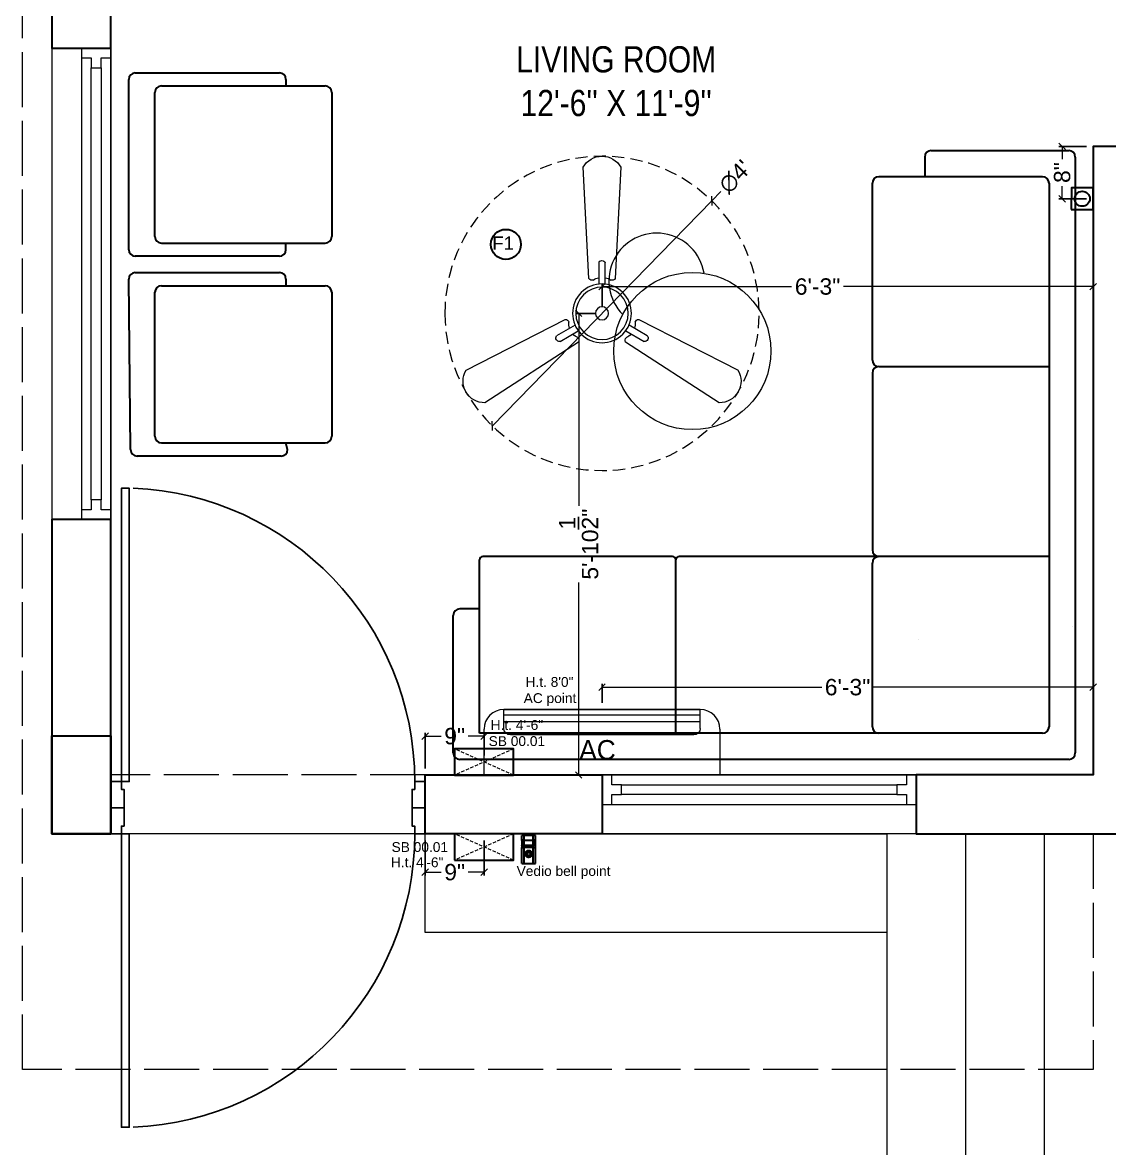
# Model space of a CAD drawing. Header units: millimetres. Extents: x 56222 to 3066687, y -650199 to -121287.
# Drawn here: x 140307.9 to 140473.9, y -177353 to -177181.1 of the extents above; entities that cross this region are included whole.
import ezdxf

# ---------------------------------------------------------------- set-up
doc = ezdxf.new("R2010")
doc.units = ezdxf.units.MM
doc.header["$MEASUREMENT"] = 0
doc.header["$PDMODE"] = 35
for name, pattern in [('ACAD_ISO02W100', [15, 12, -3]), ('DASHED', [0.75, 0.5, -0.25]), ('DASHED2', [0.375, 0.25, -0.125])]:
    doc.linetypes.add(name, pattern=pattern)
doc.layers.get('Defpoints').update_dxf_attribs({"color": 220})
doc.layers.add('AR DOOR', color=40, linetype='Continuous')
doc.layers.add('AR ELE-5', color=134, linetype='Continuous')
for name, color, linetype, lineweight in [('COLUMN', 1, 'Continuous', 30), ('dim05', 1, 'Continuous', 13), ('el', 7, 'Continuous', 20), ('ELEC-wires', 1, 'DASHED2', 13), ('Electrical', 84, 'Continuous', 30), ('FIRST FLOOR ( TEXT )', 7, 'Continuous', 9), ('FUR', 250, 'Continuous', 0), ('FURNI', 25, 'Continuous', 5), ('FURNITURE', 32, 'Continuous', 9), ('GROUND FLOOR', 7, 'Continuous', 9), ('GROUND FLOOR  ( PLINE )', 251, 'Continuous', 30), ('GROUND FLOOR ( DW_RAIL )', 7, 'Continuous', 9), ('Text', 7, 'Continuous', 15), ('wall', 7, 'Continuous', 30), ('XX~SLAB ( BEAM )~ ( DIM )', 7, 'Continuous', 9)]:
    doc.layers.add(name, color=color, linetype=linetype, lineweight=lineweight)
doc.styles.add('Arial', font='arial.ttf')
doc.styles.add('KATHA', font='swissc.ttf')
doc.styles.get("Standard").update_dxf_attribs({"font": 'arial.ttf', "height": 6})
doc.styles.add('TEXT', font='eurr____.ttf')
doc.dimstyles.new('ISO-25', dxfattribs={"dimtxt": 2.5, "dimasz": 1, "dimexe": 0.5, "dimexo": 1, "dimtad": 0, "dimdec": 1, "dimlunit": 4, "dimtxsty": 'Standard', "dimblk": 'OBLIQUE', "dimcen": 2.5, "dimclrd": 1, "dimclre": 1, "dimclrt": 5, "dimadec": 0, "dimazin": 0, "dimtfac": 1, "dimtdec": 1, "dimtmove": 0, "dimatfit": 3, "dimfxl": 1, "dimlwd": -1, "dimarcsym": 0})

# ---------------------------------------------------------------- blocks, each defined once
blk = doc.blocks.new('*U257')
for points in [[(0, 0), (0, 1120), (30, 1120), (30, 0)], [(-40, 0), (0, 0), (0, -30), (10, -30), (10, -100), (-40, -100)], [(1160, 0), (1120, 0), (1120, -30), (1110, -30), (1110, -100), (1160, -100)]]:
    blk.add_lwpolyline(points, close=True)
at = {"layer": 'AR ELE-5', "linetype": 'ByBlock', "ltscale": 15}
blk.add_arc((-1.6, -0.7), 1121.6, 0.0347, 87.627, dxfattribs=at)
blk = doc.blocks.new('_Oblique')
at = {"layer": 'wall', "color": 0, "lineweight": -2}
blk.add_line((-0.5, -0.5), (0.5, 0.5), dxfattribs=at)
blk = doc.blocks.new('*D403')
at = {"layer": 'Defpoints', "color": 0, "lineweight": 0, "transparency": 16777216}
for p in [(140378.35, -177290.06), (140378.35, -177293.99), (140369.35, -177295.98)]:
    blk.add_point(p, dxfattribs=at)
at = {"layer": 'dim05', "color": 1, "linetype": 'Continuous', "lineweight": -2, "transparency": 16777216}
for p, q in [((140369.35, -177294.98), (140369.35, -177289.56)), ((140378.35, -177292.99), (140378.35, -177289.56))]:
    blk.add_line(p, q, dxfattribs=at)
at = {"layer": 'dim05', "color": 1, "linetype": 'Continuous', "transparency": 16777216}
for p, q in [((140369.35, -177290.06), (140371.79, -177290.06)), ((140378.35, -177290.06), (140375.91, -177290.06))]:
    blk.add_line(p, q, dxfattribs=at)
at = {"layer": 'dim05', "color": 1, "transparency": 16777216, "rotation": 180}
blk.add_blockref('_Oblique', (140369.35, -177290.06), dxfattribs=at)
at = {"layer": 'dim05', "color": 1, "transparency": 16777216}
blk.add_blockref('_Oblique', (140378.35, -177290.06), dxfattribs=at)
at = {"layer": 'dim05', "color": 5, "lineweight": 25, "transparency": 16777216, "insert": (140373.85, -177290.06), "char_height": 2.5, "attachment_point": 5, "style": 'Arial'}
blk.add_mtext('9"', dxfattribs=at)
blk = doc.blocks.new('6616')
at = {"color": 242, "linetype": 'DASHED', "true_color": 0xcd2027}
for p, q in [((386784.79, -36915.77), (386775.78, -36911.78)), ((386784.79, -36911.78), (386775.78, -36915.77))]:
    blk.add_line(p, q, dxfattribs=at)
at = {"layer": 'ELEC-wires', "color": 5, "linetype": 'ByBlock', "lineweight": 30, "ltscale": 4}
blk.add_lwpolyline([(386775.78, -36911.78), (386784.79, -36911.78), (386784.79, -36915.77), (386775.78, -36915.77)], close=True, dxfattribs=at)
blk = doc.blocks.new('*D404')
at = {"layer": 'Defpoints', "color": 0, "lineweight": 0, "transparency": 16777216}
for p in [(140369.35, -177304.98), (140378.35, -177304.98), (140378.35, -177310.83)]:
    blk.add_point(p, dxfattribs=at)
at = {"layer": 'dim05', "color": 1, "linetype": 'Continuous', "lineweight": -2, "transparency": 16777216}
for p, q in [((140369.35, -177305.98), (140369.35, -177311.33)), ((140378.35, -177305.98), (140378.35, -177311.33))]:
    blk.add_line(p, q, dxfattribs=at)
at = {"layer": 'dim05', "color": 1, "linetype": 'Continuous', "transparency": 16777216}
for p, q in [((140369.35, -177310.83), (140371.79, -177310.83)), ((140378.35, -177310.83), (140375.91, -177310.83))]:
    blk.add_line(p, q, dxfattribs=at)
at = {"layer": 'dim05', "color": 1, "transparency": 16777216, "rotation": 180}
blk.add_blockref('_Oblique', (140369.35, -177310.83), dxfattribs=at)
at = {"layer": 'dim05', "color": 1, "transparency": 16777216}
blk.add_blockref('_Oblique', (140378.35, -177310.83), dxfattribs=at)
at = {"layer": 'dim05', "color": 5, "lineweight": 25, "transparency": 16777216, "insert": (140373.85, -177310.83), "char_height": 2.5, "attachment_point": 5, "style": 'Arial'}
blk.add_mtext('9"', dxfattribs=at)
blk = doc.blocks.new('*D405')
at = {"layer": 'Defpoints', "color": 0, "lineweight": 0, "transparency": 16777216}
for p in [(140471.35, -177199.98), (140466.63, -177207.98), (140471.35, -177207.98)]:
    blk.add_point(p, dxfattribs=at)
at = {"layer": 'dim05', "color": 1, "linetype": 'Continuous', "lineweight": -2, "transparency": 16777216}
for p, q in [((140470.35, -177199.98), (140466.13, -177199.98)), ((140470.35, -177207.98), (140466.13, -177207.98))]:
    blk.add_line(p, q, dxfattribs=at)
at = {"layer": 'dim05', "color": 1, "linetype": 'Continuous', "transparency": 16777216}
for p, q in [((140466.63, -177199.98), (140466.63, -177201.92)), ((140466.63, -177207.98), (140466.63, -177206.04))]:
    blk.add_line(p, q, dxfattribs=at)
at = {"layer": 'dim05', "color": 1, "transparency": 16777216}
for p, rotation in [((140466.63, -177199.98), 90), ((140466.63, -177207.98), 270)]:
    blk.add_blockref('_Oblique', p, dxfattribs=dict(at, rotation=rotation))
at = {"layer": 'dim05', "color": 5, "lineweight": 25, "transparency": 16777216, "insert": (140466.63, -177203.98), "char_height": 2.5, "attachment_point": 5, "rotation": 90, "style": 'Arial'}
blk.add_mtext('8"', dxfattribs=at)
blk = doc.blocks.new('fan')
at = {"layer": 'Electrical', "lineweight": 15, "ltscale": 20}
for p, q in [((3300835.29, -509900.78), (3300836.47, -509923.43)), ((3300841.81, -509923.43), (3300842.99, -509900.78)), ((3300838.47, -509924.57), (3300838.47, -509920.25)), ((3300839.81, -509920.28), (3300839.81, -509924.57)), ((3300831.66, -509931.77), (3300811.45, -509942.07)), ((3300829.93, -509935.08), (3300833.64, -509932.93)), ((3300844.64, -509932.93), (3300848.38, -509935.09)), ((3300866.83, -509942.07), (3300846.62, -509931.77)), ((3300834.31, -509934.09), (3300830.57, -509936.25)), ((3300847.68, -509936.23), (3300843.97, -509934.09)), ((3300815.3, -509948.74), (3300834.33, -509936.39)), ((3300843.95, -509936.39), (3300862.98, -509948.74))]:
    blk.add_line(p, q, dxfattribs=at)
at = {"layer": 'Electrical', "linetype": 'DASHED', "lineweight": 15, "ltscale": 5}
blk.add_circle((3300839.14, -509930.53), 32, dxfattribs=at)
at = {"layer": 'Electrical', "lineweight": 15, "ltscale": 20}
for centre, major_axis, start_param, end_param in [((3300839.14, -509902.94), (3.12, 3.12), -0.272136, 1.842967), ((3300839.13, -509920.5), (0.501, 0.501), -0.465536, 1.983618), ((3300837.1, -509923.08), (0.51, 0.51), 2.863014, 4.257784), ((3300839.14, -509926.42), (2.27, -2.27), 2.565057, 2.951308), ((3300839.14, -509926.42), (2.27, 2.27), 0.19032, 0.57657), ((3300841.18, -509923.08), (0.51, -0.51), 5.167028, 6.561799), ((3300839.14, -509930.53), (4.24, -4.24), 3.14161, 9.424795), ((3300839.14, -509930.53), (3.77, -3.77), 1.749190548672175e-05, 6.283202799085073), ((3300839.14, -509930.53), (0.943, 0.943), 1.570814, 7.853999), ((3300831.67, -509932.49), (0.51, -0.51), 0.978238, 2.373008), ((3300835.59, -509932.58), (2.27, -2.27), 3.855511, 4.241762), ((3300842.69, -509932.58), (2.27, 2.27), 5.183051, 5.569301), ((3300846.61, -509932.49), (0.51, -0.51), 2.339416, 3.734186), ((3300830.46, -509935.55), (0.501, -0.501), 3.199655, 5.648809), ((3300835.59, -509932.58), (2.27, -2.27), 4.659452, 5.045703), ((3300842.69, -509932.58), (2.27, 2.27), 4.37911, 4.765361), ((3300847.83, -509935.54), (0.501, 0.501), 3.723254, 6.172408), ((3300833.71, -509936.02), (0.51, 0.51), -1.325776, 0.068994), ((3300844.57, -509936.02), (0.51, -0.51), 3.072633, 4.467404), ((3300815.25, -509944.32), (3.12, -3.12), 3.393055, 5.508159), ((3300863.03, -509944.32), (3.12, -3.12), 5.48745, 7.602554)]:
    blk.add_ellipse(centre, major_axis=major_axis, ratio=1, start_param=start_param, end_param=end_param, dxfattribs=at)
blk = doc.blocks.new('*D417')
at = {"layer": 'Defpoints', "color": 0, "lineweight": 0, "transparency": 16777216}
for p in [(140471.35, -177221.4), (140396.35, -177225.48), (140471.35, -177225.48)]:
    blk.add_point(p, dxfattribs=at)
at = {"layer": 'dim05', "color": 1, "linetype": 'Continuous', "lineweight": -2, "transparency": 16777216}
for p, q in [((140396.35, -177224.48), (140396.35, -177220.9)), ((140471.35, -177224.48), (140471.35, -177220.9))]:
    blk.add_line(p, q, dxfattribs=at)
at = {"layer": 'dim05', "color": 1, "linetype": 'Continuous', "transparency": 16777216}
for p, q in [((140396.35, -177221.4), (140425.31, -177221.4)), ((140471.35, -177221.4), (140433.22, -177221.4))]:
    blk.add_line(p, q, dxfattribs=at)
at = {"layer": 'dim05', "color": 1, "transparency": 16777216, "rotation": 180}
blk.add_blockref('_Oblique', (140396.35, -177221.4), dxfattribs=at)
at = {"layer": 'dim05', "color": 1, "transparency": 16777216}
blk.add_blockref('_Oblique', (140471.35, -177221.4), dxfattribs=at)
at = {"layer": 'dim05', "color": 5, "lineweight": 25, "transparency": 16777216, "insert": (140429.27, -177221.4), "char_height": 2.5, "attachment_point": 5, "style": 'Arial'}
blk.add_mtext('6\'-3"', dxfattribs=at)
blk = doc.blocks.new('*D425')
at = {"layer": 'Defpoints', "color": 0, "lineweight": 0, "transparency": 16777216}
for p in [(140396.35, -177225.48), (140392.79, -177295.98), (140396.35, -177295.98)]:
    blk.add_point(p, dxfattribs=at)
at = {"layer": 'dim05', "color": 1, "linetype": 'Continuous', "lineweight": -2, "transparency": 16777216}
for p, q in [((140395.35, -177225.48), (140392.29, -177225.48)), ((140395.35, -177295.98), (140392.29, -177295.98))]:
    blk.add_line(p, q, dxfattribs=at)
at = {"layer": 'dim05', "color": 1, "linetype": 'Continuous', "transparency": 16777216}
for p, q in [((140392.79, -177225.48), (140392.79, -177254.9)), ((140392.79, -177295.98), (140392.79, -177266.56))]:
    blk.add_line(p, q, dxfattribs=at)
at = {"layer": 'dim05', "color": 1, "transparency": 16777216}
for p, rotation in [((140392.79, -177225.48), 90), ((140392.79, -177295.98), 270)]:
    blk.add_blockref('_Oblique', p, dxfattribs=dict(at, rotation=rotation))
at = {"layer": 'dim05', "color": 5, "lineweight": 25, "transparency": 16777216, "insert": (140392.79, -177260.73), "char_height": 2.5, "attachment_point": 5, "rotation": 90, "style": 'Arial'}
blk.add_mtext('5\'-10{\\H1x;\\S1/2;}"', dxfattribs=at)
blk = doc.blocks.new('*D426')
at = {"layer": 'Defpoints', "color": 0, "lineweight": 0, "transparency": 16777216}
for p in [(140413.1, -177208.29), (140379.6, -177242.67)]:
    blk.add_point(p, dxfattribs=at)
at = {"layer": 'dim05', "color": 1, "linetype": 'Continuous', "transparency": 16777216}
for p in [(140379.6, -177242.67), (140414.49, -177206.86)]:
    blk.add_line(p, (140413.1, -177208.29), dxfattribs=at)
at = {"layer": 'dim05', "color": 1, "transparency": 16777216}
for p, rotation in [((140413.1, -177208.29), 225.748614989638), ((140379.6, -177242.67), 45.74861498963804)]:
    blk.add_blockref('_Oblique', p, dxfattribs=dict(at, rotation=rotation))
at = {"layer": 'dim05', "color": 5, "lineweight": 25, "transparency": 16777216, "insert": (140416.68, -177204.61), "char_height": 2.5, "attachment_point": 5, "rotation": 45.7486, "style": 'Arial'}
blk.add_mtext("∅4'", dxfattribs=at)
blk = doc.blocks.new('ac paln')
at = {"layer": 'Electrical', "lineweight": 15}
for p, q in [((389238.69, -37646.36), (389238.69, -37610.34)), ((389238.69, -37610.34), (389245.67, -37610.34)), ((389244.81, -37642.35), (389244.81, -37614.35)), ((389245.81, -37613.35), (389248.68, -37613.35)), ((389246.82, -37643.35), (389246.82, -37613.35)), ((389247.82, -37643.35), (389247.82, -37613.35)), ((389248.68, -37613.35), (389248.68, -37643.35)), ((389248.68, -37643.35), (389248.68, -37613.35)), ((389245.81, -37643.35), (389248.68, -37643.35)), ((389248.68, -37643.35), (389248.68, -37643.35)), ((389245.67, -37646.36), (389238.69, -37646.36))]:
    blk.add_line(p, q, dxfattribs=at)
for centre, start, end in [((389245.67, -37613.35), 0, 90), ((389245.67, -37643.35), 270, 0)]:
    blk.add_arc(centre, 3.01, start, end, dxfattribs=at)
at = {"layer": 'Electrical', "lineweight": 15, "extrusion": (0, 0, -1)}
for centre, start_param, end_param in [((389245.81, -37614.35), -0.785398, 0.785398), ((389245.81, -37642.35), 3.926991, 5.497787)]:
    blk.add_ellipse(centre, major_axis=(-0.71, 0.71), ratio=1, start_param=start_param, end_param=end_param, dxfattribs=at)
at = {"layer": 'Text', "style": 'TEXT'}
blk.add_text('AC', height=3, rotation=270, dxfattribs=at).set_placement((389241.02, -37624.87))
blk = doc.blocks.new('*D504')
at = {"layer": 'Defpoints', "color": 0, "lineweight": 0, "transparency": 16777216}
for p in [(140471.35, -177282.58), (140396.35, -177285.98), (140471.35, -177285.98)]:
    blk.add_point(p, dxfattribs=at)
at = {"layer": 'dim05', "color": 1, "linetype": 'Continuous', "lineweight": -2, "transparency": 16777216}
for p, q in [((140396.35, -177284.98), (140396.35, -177282.08)), ((140471.35, -177284.98), (140471.35, -177282.08))]:
    blk.add_line(p, q, dxfattribs=at)
at = {"layer": 'dim05', "color": 1, "linetype": 'Continuous', "transparency": 16777216}
for p, q in [((140396.35, -177282.58), (140429.9, -177282.58)), ((140471.35, -177282.58), (140437.8, -177282.58))]:
    blk.add_line(p, q, dxfattribs=at)
at = {"layer": 'dim05', "color": 1, "transparency": 16777216, "rotation": 180}
blk.add_blockref('_Oblique', (140396.35, -177282.58), dxfattribs=at)
at = {"layer": 'dim05', "color": 1, "transparency": 16777216}
blk.add_blockref('_Oblique', (140471.35, -177282.58), dxfattribs=at)
at = {"layer": 'dim05', "color": 5, "lineweight": 25, "transparency": 16777216, "insert": (140433.85, -177282.58), "char_height": 2.5, "attachment_point": 5, "style": 'Arial'}
blk.add_mtext('6\'-3"', dxfattribs=at)

msp = doc.modelspace()

# ---------------------------------------------------------------- linework, layer by layer
at = {"layer": 'COLUMN'}
msp.add_lwpolyline([(140312.3502, -177289.9795), (140321.3502, -177289.9795), (140321.3502, -177304.9795), (140312.3502, -177304.9795)], close=True, dxfattribs=at)
at = {"layer": 'FUR'}
for p, q in [((140468.2189, -177273.2909), (140468.2189, -177273.2909)), ((140444.6295, -177275.2908), (140444.6295, -177275.2908))]:
    msp.add_line(p, q, dxfattribs=at)
at = {"layer": 'FURNI', "color": 5, "lineweight": 30}
for p, q in [((140384.1134, -177305.2305), (140384.1173, -177305.221)), ((140384.1134, -177305.956), (140384.1134, -177305.2305)), ((140384.1134, -177305.9627), (140384.1134, -177305.956)), ((140384.4493, -177305.956), (140384.1134, -177305.956)), ((140384.1134, -177305.9627), (140384.1134, -177306.6953)), ((140384.1134, -177305.9627), (140384.4493, -177305.9627)), ((140384.1173, -177305.221), (140384.1268, -177305.2171)), ((140386.1823, -177305.2171), (140384.1268, -177305.2171)), ((140384.4493, -177305.956), (140384.4493, -177305.2305)), ((140384.4493, -177305.9627), (140384.4493, -177305.956)), ((140384.4493, -177306.6953), (140384.4493, -177305.9627)), ((140384.4829, -177305.956), (140385.8263, -177305.956)), ((140384.4829, -177306.7288), (140384.4829, -177305.956)), ((140385.8263, -177305.956), (140385.8263, -177306.7288)), ((140385.8599, -177305.956), (140385.8599, -177305.2305)), ((140385.8599, -177305.9627), (140385.8599, -177305.956)), ((140386.1958, -177305.956), (140385.8599, -177305.956)), ((140385.8599, -177306.6953), (140385.8599, -177305.9627)), ((140385.8599, -177305.9627), (140386.1958, -177305.9627)), ((140386.1918, -177305.221), (140386.1823, -177305.2171)), ((140386.1958, -177305.2305), (140386.1918, -177305.221)), ((140386.1958, -177305.956), (140386.1958, -177305.2305)), ((140386.1958, -177305.9627), (140386.1958, -177305.956)), ((140386.1958, -177306.6953), (140386.1958, -177305.9627)), ((140384.1134, -177306.6953), (140384.1134, -177306.702)), ((140384.4493, -177306.6953), (140384.1134, -177306.6953)), ((140384.1134, -177306.7221), (140384.1134, -177306.702)), ((140384.4493, -177306.702), (140384.1134, -177306.702)), ((140384.1134, -177306.7288), (140384.1134, -177306.7221)), ((140384.4493, -177306.7221), (140384.1134, -177306.7221)), ((140384.1134, -177306.7288), (140384.1134, -177307.0507)), ((140384.1134, -177306.7288), (140384.4493, -177306.7288)), ((140384.1134, -177307.0507), (140384.1134, -177307.0642)), ((140384.1134, -177307.0507), (140384.4493, -177307.0507)), ((140384.1134, -177309.5027), (140384.1134, -177307.0642)), ((140384.4493, -177307.0642), (140384.1134, -177307.0642)), ((140384.4493, -177306.702), (140384.4493, -177306.6953)), ((140384.4493, -177306.7221), (140384.4493, -177306.702)), ((140384.4493, -177306.7288), (140384.4493, -177306.7221)), ((140384.4493, -177307.0507), (140384.4493, -177306.7288)), ((140385.8599, -177307.0507), (140384.4493, -177307.0507)), ((140384.4493, -177307.0642), (140384.4493, -177307.0507)), ((140385.8599, -177307.0642), (140384.4493, -177307.0642)), ((140384.4493, -177309.5027), (140384.4493, -177307.0642)), ((140385.8263, -177306.7288), (140384.4829, -177306.7288)), ((140385.8599, -177306.702), (140385.8599, -177306.6953)), ((140386.1958, -177306.6953), (140385.8599, -177306.6953)), ((140385.8599, -177306.7221), (140385.8599, -177306.702)), ((140386.1958, -177306.702), (140385.8599, -177306.702)), ((140385.8599, -177306.7288), (140385.8599, -177306.7221)), ((140386.1958, -177306.7221), (140385.8599, -177306.7221)), ((140385.8599, -177307.0507), (140385.8599, -177306.7288)), ((140386.1958, -177306.7288), (140385.8599, -177306.7288)), ((140385.8599, -177307.0642), (140385.8599, -177307.0507)), ((140385.8599, -177307.0507), (140386.1958, -177307.0507)), ((140385.8599, -177309.5027), (140385.8599, -177307.0642)), ((140385.8599, -177307.0642), (140386.1958, -177307.0642)), ((140386.1958, -177306.702), (140386.1958, -177306.6953)), ((140386.1958, -177306.7221), (140386.1958, -177306.702)), ((140386.1958, -177306.7288), (140386.1958, -177306.7221)), ((140386.1958, -177307.0507), (140386.1958, -177306.7288)), ((140386.1958, -177307.0642), (140386.1958, -177307.0507)), ((140386.1958, -177309.5027), (140386.1958, -177307.0642)), ((140384.1134, -177309.5027), (140384.1173, -177309.5122)), ((140384.1173, -177309.5122), (140384.1268, -177309.5161)), ((140384.1268, -177309.5161), (140386.1823, -177309.5161)), ((140386.1823, -177309.5161), (140386.1918, -177309.5122)), ((140386.1918, -177309.5122), (140386.1958, -177309.5027))]:
    msp.add_line(p, q, dxfattribs=at)
for points in [[(140385.6717, -177308.1687), (140385.6522, -177308.214), (140385.6336, -177308.2531), (140385.6158, -177308.2867), (140385.5988, -177308.3154), (140385.5824, -177308.3401), (140385.5665, -177308.3613), (140385.5511, -177308.3799), (140385.5361, -177308.3964), (140385.5213, -177308.4116), (140385.5067, -177308.4257), (140385.4922, -177308.4386), (140385.4778, -177308.4506), (140385.4633, -177308.4616), (140385.4488, -177308.4719), (140385.4341, -177308.4815), (140385.4192, -177308.4905), (140385.404, -177308.499), (140385.3886, -177308.507), (140385.3729, -177308.5145), (140385.357, -177308.5214), (140385.3408, -177308.5279), (140385.3245, -177308.5338), (140385.3079, -177308.5391), (140385.2912, -177308.544), (140385.2744, -177308.5482), (140385.2574, -177308.5519), (140385.2403, -177308.5551), (140385.2231, -177308.5577), (140385.2058, -177308.5597), (140385.1885, -177308.5612), (140385.1712, -177308.5621), (140385.1538, -177308.5625), (140385.1364, -177308.5622), (140385.119, -177308.5614), (140385.1017, -177308.5601), (140385.0844, -177308.5581), (140385.0672, -177308.5556), (140385.0501, -177308.5526), (140385.0331, -177308.5489), (140385.0162, -177308.5448), (140384.9995, -177308.54), (140384.9829, -177308.5348), (140384.9665, -177308.529), (140384.9503, -177308.5226), (140384.9344, -177308.5157), (140384.9186, -177308.5084), (140384.9031, -177308.5005), (140384.8879, -177308.4921), (140384.873, -177308.4832), (140384.8583, -177308.4738), (140384.844, -177308.4639), (140384.83, -177308.4536), (140384.8164, -177308.4429), (140384.8031, -177308.4317), (140384.7902, -177308.42), (140384.7776, -177308.408), (140384.7655, -177308.3955), (140384.7538, -177308.3827), (140384.7425, -177308.3694), (140384.7317, -177308.3558), (140384.7213, -177308.3419), (140384.7113, -177308.3276), (140384.7019, -177308.3131), (140384.6929, -177308.2982), (140384.6844, -177308.283), (140384.6764, -177308.2674), (140384.6688, -177308.2513), (140384.6618, -177308.2345), (140384.6551, -177308.217), (140384.649, -177308.1986), (140384.6432, -177308.1791), (140384.6379, -177308.1586), (140384.633, -177308.1368), (140384.6288, -177308.113), (140384.6255, -177308.0867), (140384.6234, -177308.0572), (140384.6229, -177308.0238), (140384.624, -177307.9858), (140384.6272, -177307.9427), (140384.6327, -177307.8936)], [(140384.6327, -177307.8936), (140384.6522, -177307.8483), (140384.6708, -177307.8092), (140384.6886, -177307.7757), (140384.7056, -177307.7469), (140384.722, -177307.7223), (140384.7379, -177307.701), (140384.7533, -177307.6825), (140384.7683, -177307.6659), (140384.7831, -177307.6507), (140384.7977, -177307.6367), (140384.8122, -177307.6238), (140384.8266, -177307.6118), (140384.8411, -177307.6007), (140384.8556, -177307.5905), (140384.8703, -177307.5809), (140384.8852, -177307.5719), (140384.9004, -177307.5634), (140384.9158, -177307.5554), (140384.9315, -177307.5479), (140384.9474, -177307.5409), (140384.9636, -177307.5345), (140384.9799, -177307.5286), (140384.9965, -177307.5232), (140385.0132, -177307.5184), (140385.03, -177307.5141), (140385.047, -177307.5104), (140385.0641, -177307.5073), (140385.0813, -177307.5047), (140385.0986, -177307.5026), (140385.1159, -177307.5011), (140385.1332, -177307.5002), (140385.1506, -177307.4999), (140385.168, -177307.5001), (140385.1854, -177307.5009), (140385.2027, -177307.5023), (140385.22, -177307.5042), (140385.2372, -177307.5067), (140385.2543, -177307.5098), (140385.2713, -177307.5134), (140385.2882, -177307.5176), (140385.3049, -177307.5223), (140385.3215, -177307.5276), (140385.3379, -177307.5334), (140385.3541, -177307.5397), (140385.37, -177307.5466), (140385.3858, -177307.554), (140385.4013, -177307.5619), (140385.4165, -177307.5703), (140385.4314, -177307.5792), (140385.4461, -177307.5886), (140385.4604, -177307.5984), (140385.4744, -177307.6087), (140385.488, -177307.6195), (140385.5013, -177307.6307), (140385.5142, -177307.6423), (140385.5268, -177307.6544), (140385.5389, -177307.6669), (140385.5506, -177307.6797), (140385.5619, -177307.6929), (140385.5727, -177307.7065), (140385.5831, -177307.7204), (140385.5931, -177307.7347), (140385.6025, -177307.7493), (140385.6115, -177307.7642), (140385.62, -177307.7794), (140385.628, -177307.795), (140385.6356, -177307.8111), (140385.6426, -177307.8279), (140385.6493, -177307.8454), (140385.6554, -177307.8638), (140385.6612, -177307.8832), (140385.6665, -177307.9037), (140385.6714, -177307.9256), (140385.6756, -177307.9493), (140385.6789, -177307.9757), (140385.681, -177308.0052), (140385.6815, -177308.0386), (140385.6804, -177308.0766), (140385.6772, -177308.1197), (140385.6717, -177308.1687)], [(140385.5153, -177308.2394), (140385.4915, -177308.2696), (140385.4697, -177308.2952), (140385.4495, -177308.3169), (140385.4309, -177308.3351), (140385.4136, -177308.3503), (140385.3974, -177308.3631), (140385.3821, -177308.374), (140385.3674, -177308.3834), (140385.3532, -177308.3919), (140385.3394, -177308.3995), (140385.3259, -177308.4063), (140385.3126, -177308.4124), (140385.2995, -177308.4178), (140385.2865, -177308.4226), (140385.2735, -177308.4268), (140385.2605, -177308.4306), (140385.2474, -177308.4339), (140385.2341, -177308.4368), (140385.2208, -177308.4393), (140385.2074, -177308.4413), (140385.194, -177308.4429), (140385.1805, -177308.4441), (140385.167, -177308.4448), (140385.1534, -177308.445), (140385.1399, -177308.4449), (140385.1264, -177308.4442), (140385.1129, -177308.4432), (140385.0994, -177308.4417), (140385.086, -177308.4397), (140385.0727, -177308.4373), (140385.0594, -177308.4345), (140385.0463, -177308.4313), (140385.0332, -177308.4276), (140385.0203, -177308.4235), (140385.0076, -177308.4189), (140384.995, -177308.414), (140384.9825, -177308.4086), (140384.9703, -177308.4029), (140384.9582, -177308.3967), (140384.9463, -177308.3902), (140384.9347, -177308.3833), (140384.9233, -177308.376), (140384.9121, -177308.3683), (140384.9012, -177308.3603), (140384.8906, -177308.3519), (140384.8802, -177308.3431), (140384.8702, -177308.3341), (140384.8604, -177308.3247), (140384.851, -177308.315), (140384.8419, -177308.305), (140384.8331, -177308.2947), (140384.8246, -177308.2841), (140384.8165, -177308.2732), (140384.8088, -177308.2621), (140384.8014, -177308.2508), (140384.7944, -177308.2392), (140384.7878, -177308.2273), (140384.7816, -177308.2153), (140384.7757, -177308.2031), (140384.7703, -177308.1907), (140384.7653, -177308.1781), (140384.7607, -177308.1654), (140384.7565, -177308.1525), (140384.7528, -177308.1395), (140384.7494, -177308.1263), (140384.7466, -177308.113), (140384.7441, -177308.0993), (140384.7422, -177308.0853), (140384.7407, -177308.0708), (140384.7398, -177308.0557), (140384.7394, -177308.0399), (140384.7395, -177308.0234), (140384.7402, -177308.0059), (140384.7419, -177307.9872), (140384.7447, -177307.9668), (140384.7491, -177307.9441), (140384.7554, -177307.9189), (140384.7639, -177307.8906), (140384.775, -177307.8587), (140384.7891, -177307.8229)], [(140384.7891, -177307.8229), (140384.8129, -177307.7928), (140384.8347, -177307.7671), (140384.8549, -177307.7455), (140384.8735, -177307.7273), (140384.8908, -177307.712), (140384.907, -177307.6992), (140384.9223, -177307.6884), (140384.937, -177307.6789), (140384.9512, -177307.6705), (140384.965, -177307.6629), (140384.9785, -177307.6561), (140384.9918, -177307.65), (140385.0049, -177307.6446), (140385.0179, -177307.6398), (140385.0309, -177307.6355), (140385.0439, -177307.6317), (140385.057, -177307.6284), (140385.0703, -177307.6255), (140385.0836, -177307.6231), (140385.097, -177307.621), (140385.1104, -177307.6194), (140385.1239, -177307.6183), (140385.1374, -177307.6176), (140385.151, -177307.6173), (140385.1645, -177307.6175), (140385.178, -177307.6181), (140385.1915, -177307.6192), (140385.205, -177307.6207), (140385.2184, -177307.6227), (140385.2317, -177307.625), (140385.245, -177307.6279), (140385.2581, -177307.6311), (140385.2712, -177307.6348), (140385.2841, -177307.6389), (140385.2968, -177307.6434), (140385.3094, -177307.6484), (140385.3219, -177307.6537), (140385.3341, -177307.6595), (140385.3462, -177307.6656), (140385.3581, -177307.6722), (140385.3697, -177307.6791), (140385.3811, -177307.6864), (140385.3923, -177307.6941), (140385.4032, -177307.7021), (140385.4138, -177307.7105), (140385.4242, -177307.7192), (140385.4342, -177307.7283), (140385.444, -177307.7377), (140385.4534, -177307.7474), (140385.4625, -177307.7574), (140385.4713, -177307.7677), (140385.4798, -177307.7783), (140385.4879, -177307.7891), (140385.4956, -177307.8002), (140385.503, -177307.8116), (140385.51, -177307.8232), (140385.5166, -177307.835), (140385.5228, -177307.847), (140385.5287, -177307.8593), (140385.5341, -177307.8717), (140385.5391, -177307.8843), (140385.5437, -177307.897), (140385.5479, -177307.9099), (140385.5516, -177307.9229), (140385.555, -177307.936), (140385.5578, -177307.9494), (140385.5603, -177307.963), (140385.5622, -177307.9771), (140385.5637, -177307.9916), (140385.5646, -177308.0067), (140385.565, -177308.0225), (140385.5649, -177308.039), (140385.5642, -177308.0564), (140385.5625, -177308.0751), (140385.5597, -177308.0956), (140385.5553, -177308.1182), (140385.549, -177308.1435), (140385.5405, -177308.1718), (140385.5294, -177308.2036), (140385.5153, -177308.2394)], [(140384.979, -177308.2054), (140384.9655, -177308.1874), (140384.9543, -177308.1711), (140384.945, -177308.1564), (140384.9375, -177308.143), (140384.9315, -177308.1309), (140384.9267, -177308.1198), (140384.9229, -177308.1094), (140384.9198, -177308.0997), (140384.9172, -177308.0903), (140384.915, -177308.0813), (140384.9132, -177308.0724), (140384.9118, -177308.0636), (140384.9108, -177308.0547), (140384.9102, -177308.0456), (140384.9099, -177308.0363), (140384.91, -177308.0266), (140384.9104, -177308.0164), (140384.9113, -177308.0054), (140384.913, -177307.9934), (140384.9156, -177307.9801), (140384.9193, -177307.9653), (140384.9243, -177307.9486), (140384.9308, -177307.93), (140384.939, -177307.909)], [(140384.939, -177307.909), (140384.953, -177307.8913), (140384.9659, -177307.8762), (140384.9777, -177307.8635), (140384.9886, -177307.8528), (140384.9988, -177307.8438), (140385.0083, -177307.8363), (140385.0173, -177307.83), (140385.0259, -177307.8244), (140385.0342, -177307.8195), (140385.0423, -177307.815), (140385.0503, -177307.811), (140385.058, -177307.8074), (140385.0657, -177307.8043), (140385.0734, -177307.8014), (140385.081, -177307.7989), (140385.0886, -177307.7967), (140385.0963, -177307.7948), (140385.1041, -177307.7931), (140385.1119, -177307.7916), (140385.1198, -177307.7904), (140385.1277, -177307.7895), (140385.1356, -177307.7888), (140385.1435, -177307.7884), (140385.1515, -177307.7883), (140385.1594, -177307.7884), (140385.1674, -177307.7888), (140385.1756, -177307.7895), (140385.1838, -177307.7905), (140385.1923, -177307.7919), (140385.201, -177307.7937), (140385.21, -177307.7958), (140385.2193, -177307.7984), (140385.2291, -177307.8014), (140385.2395, -177307.8052), (140385.2506, -177307.8099), (140385.2628, -177307.8159), (140385.2761, -177307.8233), (140385.2909, -177307.8324), (140385.3073, -177307.8435), (140385.3254, -177307.8569)], [(140385.3254, -177307.8569), (140385.3389, -177307.875), (140385.3501, -177307.8913), (140385.3594, -177307.906), (140385.3669, -177307.9193), (140385.3729, -177307.9315), (140385.3777, -177307.9426), (140385.3815, -177307.9529), (140385.3846, -177307.9627), (140385.3872, -177307.972), (140385.3894, -177307.981), (140385.3912, -177307.9897), (140385.3927, -177307.9981), (140385.3938, -177308.0064), (140385.3945, -177308.0145), (140385.395, -177308.0225), (140385.3951, -177308.0305), (140385.395, -177308.0384), (140385.3946, -177308.0464), (140385.394, -177308.0543), (140385.3931, -177308.0622), (140385.392, -177308.07), (140385.3906, -177308.0779), (140385.3889, -177308.0856), (140385.387, -177308.0934), (140385.3849, -177308.101), (140385.3825, -177308.1086), (140385.3798, -177308.1161), (140385.3769, -177308.1235), (140385.3738, -177308.1308), (140385.3704, -177308.138), (140385.3668, -177308.1451), (140385.3629, -177308.152), (140385.3589, -177308.1588), (140385.3546, -177308.1655), (140385.3501, -177308.1721), (140385.3454, -177308.1785), (140385.3404, -177308.1847), (140385.3353, -177308.1908), (140385.33, -177308.1967), (140385.3245, -177308.2024), (140385.3188, -177308.208), (140385.3129, -177308.2133), (140385.3069, -177308.2185), (140385.3006, -177308.2235), (140385.2943, -177308.2282), (140385.2878, -177308.2328), (140385.2811, -177308.2371), (140385.2743, -177308.2412), (140385.2673, -177308.2451), (140385.2603, -177308.2487), (140385.2531, -177308.2521), (140385.2458, -177308.2553), (140385.2384, -177308.2583), (140385.231, -177308.261), (140385.2234, -177308.2634), (140385.2158, -177308.2656), (140385.2081, -177308.2676), (140385.2003, -177308.2693), (140385.1925, -177308.2707), (140385.1846, -177308.2719), (140385.1767, -177308.2729), (140385.1688, -177308.2735), (140385.1609, -177308.2739), (140385.1529, -177308.2741), (140385.145, -177308.274), (140385.137, -177308.2736), (140385.1288, -177308.2729), (140385.1206, -177308.2719), (140385.1121, -177308.2705), (140385.1034, -177308.2687), (140385.0944, -177308.2666), (140385.0851, -177308.264), (140385.0753, -177308.2609), (140385.0649, -177308.2572), (140385.0538, -177308.2524), (140385.0416, -177308.2465), (140385.0283, -177308.2391), (140385.0135, -177308.2299), (140384.9971, -177308.2188), (140384.979, -177308.2054)]]:
    msp.add_lwpolyline(points, dxfattribs=at)
msp.add_lwpolyline([(140384.9259, -177307.8062), (140384.9333, -177307.7989), (140384.9411, -177307.7919), (140384.949, -177307.7851), (140384.9572, -177307.7786), (140384.9655, -177307.7723), (140384.9741, -177307.7663), (140384.9829, -177307.7607), (140384.9918, -177307.7553), (140385.0009, -177307.7502), (140385.0102, -177307.7454), (140385.0196, -177307.7409), (140385.0292, -177307.7367), (140385.0389, -177307.7328), (140385.0487, -177307.7293), (140385.0587, -177307.7261), (140385.0687, -177307.7232), (140385.0788, -177307.7206), (140385.089, -177307.7184), (140385.0993, -177307.7165), (140385.1096, -177307.7149), (140385.12, -177307.7137), (140385.1304, -177307.7128), (140385.1408, -177307.7122), (140385.1513, -177307.712), (140385.1617, -177307.7122), (140385.1721, -177307.7127), (140385.1825, -177307.7135), (140385.1929, -177307.7146), (140385.2033, -177307.7161), (140385.2135, -177307.718), (140385.2238, -177307.7202), (140385.2339, -177307.7227), (140385.2439, -177307.7255), (140385.2539, -177307.7287), (140385.2637, -177307.7322), (140385.2735, -177307.736), (140385.2831, -177307.7401), (140385.2925, -177307.7445), (140385.3018, -177307.7493), (140385.311, -177307.7543), (140385.3199, -177307.7597), (140385.3287, -177307.7653), (140385.3373, -177307.7712), (140385.3457, -177307.7774), (140385.3539, -177307.7839), (140385.3619, -177307.7906), (140385.3697, -177307.7976), (140385.3772, -177307.8048), (140385.3845, -177307.8123), (140385.3915, -177307.82), (140385.3983, -177307.828), (140385.4048, -177307.8362), (140385.4111, -177307.8445), (140385.417, -177307.8531), (140385.4227, -177307.8619), (140385.4281, -177307.8708), (140385.4332, -177307.8799), (140385.438, -177307.8892), (140385.4425, -177307.8986), (140385.4467, -177307.9082), (140385.4506, -177307.9179), (140385.4541, -177307.9277), (140385.4573, -177307.9376), (140385.4602, -177307.9477), (140385.4628, -177307.9578), (140385.465, -177307.968), (140385.4669, -177307.9783), (140385.4685, -177307.9886), (140385.4697, -177307.999), (140385.4706, -177308.0094), (140385.4711, -177308.0198), (140385.4713, -177308.0302), (140385.4712, -177308.0407), (140385.4707, -177308.0511), (140385.4699, -177308.0615), (140385.4687, -177308.0719), (140385.4672, -177308.0822), (140385.4654, -177308.0925), (140385.4632, -177308.1027), (140385.4607, -177308.1129), (140385.4579, -177308.1229), (140385.4547, -177308.1329), (140385.4512, -177308.1427), (140385.4474, -177308.1524), (140385.4433, -177308.162), (140385.4388, -177308.1715), (140385.4341, -177308.1808), (140385.4291, -177308.1899), (140385.4237, -177308.1989), (140385.4181, -177308.2077), (140385.4122, -177308.2163), (140385.406, -177308.2247), (140385.3995, -177308.2329), (140385.3928, -177308.2409), (140385.3858, -177308.2487), (140385.3785, -177308.2562), (140385.3711, -177308.2635), (140385.3633, -177308.2705), (140385.3554, -177308.2773), (140385.3472, -177308.2838), (140385.3389, -177308.29), (140385.3303, -177308.296), (140385.3215, -177308.3017), (140385.3126, -177308.3071), (140385.3035, -177308.3122), (140385.2942, -177308.317), (140385.2848, -177308.3215), (140385.2752, -177308.3257), (140385.2655, -177308.3295), (140385.2557, -177308.3331), (140385.2457, -177308.3363), (140385.2357, -177308.3392), (140385.2256, -177308.3418), (140385.2154, -177308.344), (140385.2051, -177308.3459), (140385.1948, -177308.3475), (140385.1844, -177308.3487), (140385.174, -177308.3496), (140385.1636, -177308.3501), (140385.1531, -177308.3503), (140385.1427, -177308.3502), (140385.1323, -177308.3497), (140385.1219, -177308.3489), (140385.1115, -177308.3477), (140385.1011, -177308.3462), (140385.0909, -177308.3444), (140385.0806, -177308.3422), (140385.0705, -177308.3397), (140385.0605, -177308.3369), (140385.0505, -177308.3337), (140385.0407, -177308.3302), (140385.0309, -177308.3264), (140385.0213, -177308.3223), (140385.0119, -177308.3178), (140385.0026, -177308.3131), (140384.9934, -177308.308), (140384.9845, -177308.3027), (140384.9757, -177308.2971), (140384.9671, -177308.2911), (140384.9587, -177308.2849), (140384.9505, -177308.2785), (140384.9425, -177308.2717), (140384.9347, -177308.2648), (140384.9272, -177308.2575), (140384.9199, -177308.25), (140384.9129, -177308.2423), (140384.9061, -177308.2344), (140384.8996, -177308.2262), (140384.8933, -177308.2178), (140384.8874, -177308.2093), (140384.8817, -177308.2005), (140384.8763, -177308.1916), (140384.8712, -177308.1825), (140384.8664, -177308.1732), (140384.8619, -177308.1638), (140384.8577, -177308.1542), (140384.8538, -177308.1445), (140384.8503, -177308.1347), (140384.8471, -177308.1247), (140384.8442, -177308.1147), (140384.8416, -177308.1046), (140384.8394, -177308.0944), (140384.8375, -177308.0841), (140384.8359, -177308.0738), (140384.8347, -177308.0634), (140384.8338, -177308.053), (140384.8333, -177308.0426), (140384.8331, -177308.0321), (140384.8332, -177308.0217), (140384.8337, -177308.0112), (140384.8345, -177308.0008), (140384.8357, -177307.9905), (140384.8372, -177307.9801), (140384.839, -177307.9698), (140384.8412, -177307.9596), (140384.8437, -177307.9495), (140384.8465, -177307.9394), (140384.8497, -177307.9295), (140384.8532, -177307.9196), (140384.857, -177307.9099), (140384.8611, -177307.9003), (140384.8656, -177307.8909), (140384.8703, -177307.8816), (140384.8753, -177307.8724), (140384.8807, -177307.8635), (140384.8863, -177307.8547), (140384.8922, -177307.8461), (140384.8984, -177307.8376), (140384.9049, -177307.8294), (140384.9116, -177307.8215), (140384.9186, -177307.8137)], close=True, dxfattribs=at)
at = {"layer": 'FURNITURE', "lineweight": 30}
for p, q in [((140325.0776, -177188.7603), (140347.0776, -177188.7603)), ((140324.0776, -177215.7603), (140324.0776, -177189.7603)), ((140329.0776, -177190.7603), (140354.0776, -177190.7603)), ((140348.0776, -177189.7603), (140348.0776, -177190.7603)), ((140328.0776, -177213.7603), (140328.0776, -177191.7603)), ((140355.0776, -177191.7603), (140355.0776, -177213.7603)), ((140446.6343, -177200.617), (140467.6343, -177200.617)), ((140445.6343, -177201.617), (140445.6343, -177204.617)), ((140468.6343, -177201.617), (140468.6343, -177292.617)), ((140460.6343, -177204.617), (140438.6343, -177204.617)), ((140463.6343, -177204.617), (140460.6343, -177204.617)), ((140437.6343, -177232.617), (140437.6343, -177205.617)), ((140464.6343, -177205.617), (140464.6343, -177288.617)), ((140329.0776, -177214.7603), (140332.0776, -177214.7603)), ((140332.0776, -177214.7603), (140354.0776, -177214.7603)), ((140348.0776, -177215.7603), (140348.0776, -177214.7603)), ((140347.0776, -177216.7603), (140325.0776, -177216.7603)), ((140324.3419, -177246.2778), (140324.0776, -177220.2603)), ((140325.0776, -177219.2603), (140347.0776, -177219.2603)), ((140348.0776, -177220.2603), (140348.0776, -177221.2603)), ((140329.0776, -177221.2603), (140354.0776, -177221.2603)), ((140328.0776, -177244.2603), (140328.0776, -177222.2603)), ((140355.0776, -177222.2603), (140355.0776, -177244.2603)), ((140438.6343, -177233.617), (140464.6343, -177233.617)), ((140437.6343, -177234.617), (140437.6343, -177261.617)), ((140329.0776, -177245.2603), (140332.0776, -177245.2603)), ((140332.0776, -177245.2603), (140354.0776, -177245.2603)), ((140348.3419, -177246.2778), (140348.0776, -177245.2603)), ((140347.3419, -177247.2778), (140325.3419, -177247.2778)), ((140377.6343, -177289.617), (140377.6343, -177263.117)), ((140407.1343, -177262.617), (140378.1343, -177262.617)), ((140407.6343, -177289.617), (140407.6343, -177263.117)), ((140464.6343, -177262.617), (140408.1343, -177262.617)), ((140437.6343, -177288.617), (140437.6343, -177263.617)), ((140373.6343, -177292.617), (140373.6343, -177271.617)), ((140377.6343, -177270.617), (140374.6343, -177270.617)), ((140463.6343, -177289.617), (140377.6343, -177289.617)), ((140467.6343, -177293.617), (140374.6343, -177293.617))]:
    msp.add_line(p, q, dxfattribs=at)
at = {"layer": 'FURNITURE', "color": 1, "lineweight": 30, "ltscale": 4}
msp.add_circle((140381.673, -177214.9445), 2.2915, dxfattribs=at)
at = {"layer": 'FURNITURE'}
msp.add_circle((140410.1457, -177231.2347, 0.0693), 12, dxfattribs=at)
at = {"layer": 'FURNITURE', "lineweight": 30}
for centre, radius, start, end in [((140325.0776, -177189.7603), 1, 90, 180), ((140347.0776, -177189.7603), 1, 0, 90), ((140329.0776, -177191.7603), 1, 90, 180), ((140354.0776, -177191.7603), 1, 0, 90), ((140446.6343, -177201.617), 1, 90, 180), ((140467.6343, -177201.617), 1, 0, 90), ((140438.6343, -177205.617), 1, 90, 180), ((140463.6343, -177205.617), 1, 0, 90), ((140329.0776, -177213.7603), 1, 180, 270), ((140354.0776, -177213.7603), 1, 270, 0), ((140325.0776, -177215.7603), 1, 180, 270), ((140347.0776, -177215.7603), 1, 270, 0), ((140325.0776, -177220.2603), 1, 90, 180), ((140347.0776, -177220.2603), 1, 0, 90), ((140329.0776, -177222.2603), 1, 90, 180), ((140354.0776, -177222.2603), 1, 0, 90), ((140438.6343, -177232.617), 1, 180, 270), ((140438.6343, -177234.617), 1, 90, 180), ((140329.0776, -177244.2603), 1, 180, 270), ((140354.0776, -177244.2603), 1, 270, 0), ((140325.3419, -177246.2778), 1, 180, 270), ((140347.3419, -177246.2778), 1, 270, 0), ((140438.6343, -177261.617), 1, 180, 270), ((140378.1343, -177263.117), 0.5, 90, 180), ((140407.1343, -177263.117), 0.5, 0, 90), ((140408.1343, -177263.117), 0.5, 90, 180), ((140438.6343, -177263.617), 1, 90, 180), ((140374.6343, -177271.617), 1, 90, 180), ((140438.6343, -177288.617), 1, 180, 270), ((140438.6343, -177288.617), 1, 180, 270), ((140463.6343, -177288.617), 1, 270, 0), ((140374.6343, -177292.617), 1, 180, 270), ((140467.6343, -177292.617), 1, 270, 0)]:
    msp.add_arc(centre, radius, start, end, dxfattribs=at)
at = {"layer": 'FURNITURE'}
msp.add_arc((140404.7092, -177220.5368, 0.0693), 7.3133, 9.197776, 224.680269, dxfattribs=at)
at = {"layer": 'GROUND FLOOR'}
for p, q in [((140312.3502, -177012.4795), (140312.3502, -177304.9795)), ((140321.3502, -177154.9795), (140321.3502, -177304.9795)), ((140321.3502, -177184.9795), (140312.3502, -177184.9795)), ((140321.3502, -177256.9795), (140312.3502, -177256.9795)), ((140471.3502, -177295.9795), (140369.3502, -177295.9795)), ((140369.3502, -177295.9795), (140369.3502, -177304.9795)), ((140712.8502, -177304.9795), (140312.3502, -177304.9795)), ((140439.8502, -177304.9795), (140439.8502, -177417.2295)), ((140451.8502, -177304.9795), (140451.8502, -177417.2295)), ((140463.8502, -177304.9795), (140463.8502, -177417.2295))]:
    msp.add_line(p, q, dxfattribs=at)
at = {"layer": 'GROUND FLOOR', "linetype": 'ACAD_ISO02W100', "ltscale": 0.7}
msp.add_line((140369.3502, -177295.9795), (140321.3502, -177295.9795), dxfattribs=at)
at = {"layer": 'GROUND FLOOR', "color": 1, "linetype": 'ACAD_ISO02W100', "ltscale": 0.7}
msp.add_lwpolyline([(140471.3502, -177304.9795), (140471.3502, -177340.9795), (140307.8502, -177340.9795), (140307.8502, -176988.4795), (140312.3502, -176988.4795)], dxfattribs=at)
at = {"layer": 'GROUND FLOOR  ( PLINE )'}
for points in [[(140321.3502, -177154.9795), (140381.3502, -177154.9795), (140381.3502, -177150.4795), (140321.3502, -177150.4795), (140321.3502, -177139.9795), (140312.3502, -177139.9795), (140312.3502, -177184.9795), (140321.3502, -177184.9795)], [(140321.3502, -177256.9795), (140312.3502, -177256.9795), (140312.3502, -177304.9795), (140321.3502, -177304.9795)], [(140369.3502, -177295.9795), (140396.3502, -177295.9795), (140396.3502, -177304.9795), (140369.3502, -177304.9795)]]:
    msp.add_lwpolyline(points, close=True, dxfattribs=at)
msp.add_lwpolyline([(140475.8502, -177295.9795), (140475.8502, -177222.4795), (140517.8502, -177222.4795), (140517.8502, -177199.9795), (140513.3502, -177199.9795), (140513.3502, -177217.9795), (140475.8502, -177217.9795), (140475.8502, -177199.9795), (140471.3502, -177199.9795), (140471.3502, -177295.9795), (140444.3502, -177295.9795), (140444.3502, -177304.9795), (140475.8502, -177304.9795)], dxfattribs=at)
at = {"layer": 'GROUND FLOOR ( DW_RAIL )'}
for points in [[(140321.3502, -177256.9795), (140321.3502, -177255.4795), (140319.8502, -177255.4795), (140319.8502, -177253.9795), (140318.3502, -177253.9795), (140318.3502, -177187.9795), (140319.8502, -177187.9795), (140319.8502, -177186.4795), (140321.3502, -177186.4795), (140321.3502, -177184.9795), (140316.8502, -177184.9795), (140316.8502, -177186.4795), (140318.3502, -177186.4795), (140318.3502, -177187.9795), (140319.8502, -177187.9795), (140319.8502, -177253.9795), (140318.3502, -177253.9795), (140318.3502, -177255.4795), (140316.8502, -177255.4795), (140316.8502, -177256.9795), (140321.3502, -177256.9795), (140321.3502, -177184.9795), (140316.8502, -177184.9795), (140316.8502, -177256.9795)], [(140396.3502, -177295.9795), (140444.3502, -177295.9795), (140444.3502, -177304.9795), (140396.3502, -177304.9795)], [(140444.3502, -177295.9795), (140442.8502, -177295.9795), (140442.8502, -177297.4795), (140441.3502, -177297.4795), (140441.3502, -177298.9795), (140399.3502, -177298.9795), (140399.3502, -177297.4795), (140397.8502, -177297.4795), (140397.8502, -177295.9795), (140396.3502, -177295.9795), (140396.3502, -177300.4795), (140397.8502, -177300.4795), (140397.8502, -177298.9795), (140399.3502, -177298.9795), (140399.3502, -177297.4795), (140441.3502, -177297.4795), (140441.3502, -177298.9795), (140442.8502, -177298.9795), (140442.8502, -177300.4795), (140444.3502, -177300.4795), (140444.3502, -177295.9795), (140396.3502, -177295.9795), (140396.3502, -177300.4795), (140444.3502, -177300.4795)]]:
    msp.add_lwpolyline(points, close=True, dxfattribs=at)
at = {"layer": 'XX~SLAB ( BEAM )~ ( DIM )', "color": 6, "lineweight": 30}
msp.add_lwpolyline([(140468.0229, -177209.6346), (140471.3416, -177209.6346), (140471.3588, -177206.3244), (140468.04, -177206.3244)], close=True, dxfattribs=at)
at = {"layer": 'XX~SLAB ( BEAM )~ ( DIM )'}
msp.add_lwpolyline([(140369.3502, -177304.9795), (140439.8502, -177304.9795), (140439.8502, -177320.0174), (140369.3502, -177320.0174)], close=True, dxfattribs=at)
at = {"layer": 'XX~SLAB ( BEAM )~ ( DIM )', "color": 6, "lineweight": 30}
msp.add_circle((140469.6951, -177207.9795), 1.1551, dxfattribs=at)

# ---------------------------------------------------------------- block references
at = {"layer": 'AR DOOR', "linetype": 'ByBlock', "lineweight": -2, "extrusion": (0, 0, -1), "xscale": -0.04000000000002399, "yscale": 0.04000000000002399, "zscale": -0.04000000000002399}
msp.add_blockref('*U257', (-140322.9502, -177296.9795), dxfattribs=at)
at = {"layer": 'AR DOOR', "linetype": 'ByBlock', "lineweight": -2, "extrusion": (0, 0, -1), "xscale": 0.04000000000002399, "yscale": 0.04000000000002399, "zscale": -0.04000000000002399, "rotation": 180}
msp.add_blockref('*U257', (-140322.9502, -177304.9795), dxfattribs=at)
at = {"layer": 'dim05', "color": 1, "lineweight": 35, "xscale": -0.7500069902881101, "yscale": 0.7500069902881101, "zscale": 0.7500069902881101}
msp.add_blockref('fan', (2616048.7792, 205225.9813), dxfattribs=at)
at = {"layer": 'el', "color": 18, "true_color": 0x000000, "rotation": 90}
msp.add_blockref('ac paln', (102768.0002, -566534.6675), dxfattribs=at)
at = {"layer": 'el', "color": 1, "xscale": -1, "rotation": 180.0000000001202}
for p in [(-246401.9371, -214207.7633), (-246401.9371, -214220.7501)]:
    msp.add_blockref('6616', p, dxfattribs=at)

# ---------------------------------------------------------------- texts
at = {"layer": 'Electrical', "color": 240, "true_color": 0xed1f24, "transparency": 33554687}
for s, p in [('H.t. 8\'0"', (140384.6727, -177282.5231)), ('H.t. 4\'-6"', (140379.3494, -177289.0929)), ('H.t. 4\'-6"', (140364.1154, -177310.0633)), ('Vedio bell point', (140383.3121, -177311.3948))]:
    msp.add_text(s, height=1.5, dxfattribs=at).set_placement(p)
at = {"layer": 'Electrical', "color": 5, "transparency": 33554687}
for s, p in [('AC point', (140384.3908, -177284.9932)), ('SB 00.01', (140379.0372, -177291.5553)), ('SB 00.01', (140364.2142, -177307.7346))]:
    msp.add_text(s, height=1.5, dxfattribs=at).set_placement(p)
at = {"layer": 'Electrical', "color": 1, "insert": (140382.9056, -177213.7405), "char_height": 2.03575, "attachment_point": 3}
msp.add_mtext_dynamic_manual_height_columns('F1', width=2.035749, gutter_width=0.6786, heights=[2.6009], dxfattribs=at)
at = {"layer": 'FIRST FLOOR ( TEXT )', "insert": (140398.5195, -177190.0497), "char_height": 4, "attachment_point": 5, "style": 'KATHA'}
msp.add_mtext("LIVING ROOM\\P12'-6'' X 11'-9''", dxfattribs=at)

# ---------------------------------------------------------------- dimensions: what is measured, and where the dimension line sits
at = {"layer": 'dim05', "color": 27, "lineweight": 25, "true_color": 0x7d5120}
for base, p1, p2, picture, middle in [((140466.6304, -177207.9795), (140471.3502, -177199.9795), (140471.3502, -177207.9795), '*D405', (140466.6304, -177203.9795)), ((140392.7862, -177295.9795), (140396.3502, -177225.4795), (140396.3502, -177295.9795), '*D425', (140392.7862, -177260.7295))]:
    dim = msp.add_linear_dim(base=base, p1=p1, p2=p2, angle=90, dimstyle='ISO-25', override={"dimtxsty": 'Arial'}, dxfattribs=at)
    dim.commit()
    dim.dimension.update_dxf_attribs({"geometry": picture, "text_midpoint": middle})
dim = msp.add_diameter_dim_2p(p1=(140379.6028, -177242.6703), p2=(140413.0976, -177208.2887), dimstyle='ISO-25', override={"dimtxsty": 'Arial'}, dxfattribs=at)
dim.commit()
dim.dimension.update_dxf_attribs({"geometry": '*D426', "text_midpoint": (140416.681, -177204.6104)})
dim = msp.add_linear_dim(base=(140471.3502, -177221.4016), p1=(140396.3502, -177225.4795), p2=(140471.3502, -177225.4795), dimstyle='ISO-25', override={"dimtxsty": 'Arial'}, dxfattribs=at)
dim.commit()
dim.dimension.update_dxf_attribs({"geometry": '*D417', "text_midpoint": (140429.2676, -177221.4016), "dimtype": 160})
for base, p1, p2, picture, middle in [((140471.3502, -177282.5816), (140396.3502, -177285.9845), (140471.3502, -177285.9845), '*D504', (140433.8502, -177282.5816)), ((140378.3502, -177290.0635), (140369.3502, -177295.9795), (140378.3502, -177293.9861), '*D403', (140373.8502, -177290.0635)), ((140378.3502, -177310.8299), (140369.3502, -177304.9795), (140378.3502, -177304.9795), '*D404', (140373.8502, -177310.8299))]:
    dim = msp.add_linear_dim(base=base, p1=p1, p2=p2, dimstyle='ISO-25', override={"dimtxsty": 'Arial'}, dxfattribs=at)
    dim.commit()
    dim.dimension.update_dxf_attribs({"geometry": picture, "text_midpoint": middle})

doc.saveas('drawing.dxf')
